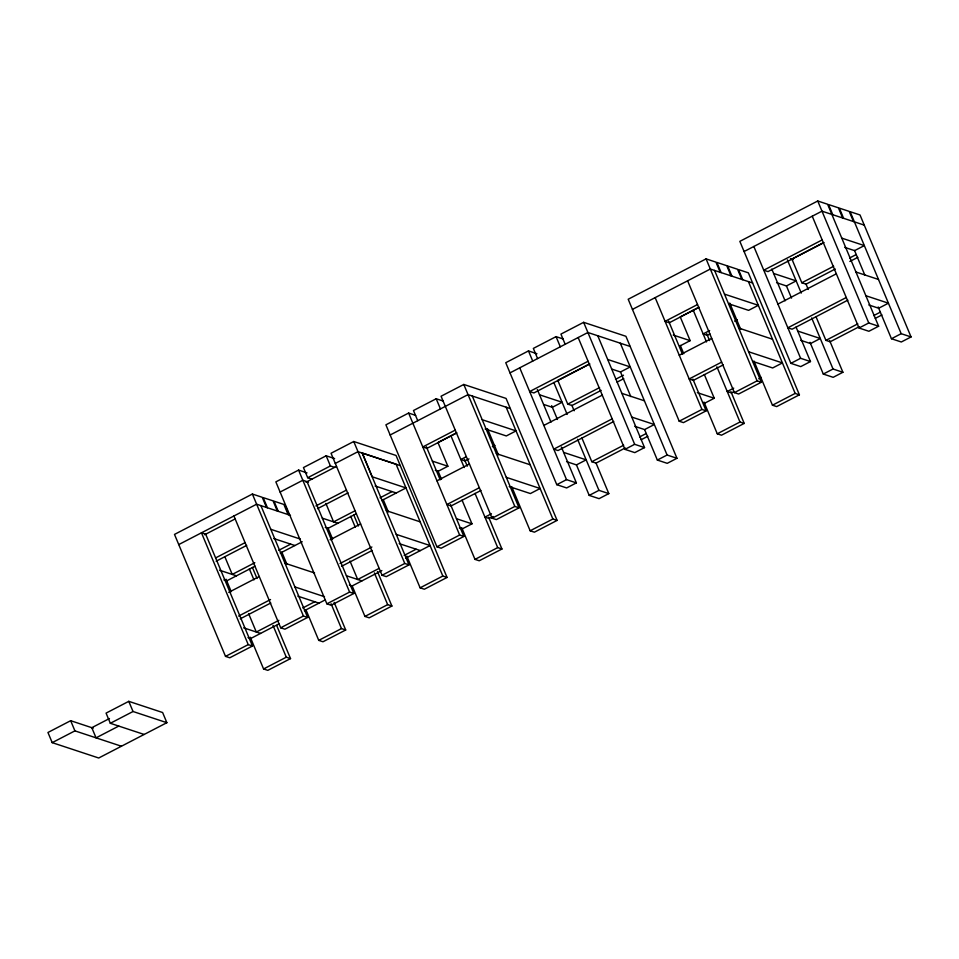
<?xml version="1.0" encoding="UTF-8"?>
<svg xmlns="http://www.w3.org/2000/svg" width="959" height="959" viewBox="0 0 959 959"><rect width="100%" height="100%" fill="white"/><g stroke="black" fill="none" stroke-linecap="round" stroke-linejoin="round"><path stroke-width="1.44" d="M266.506 507.467L262.251 497.301L252.385 494.041L174.502 534.415L225.521 656.388L229.752 657.79L252.469 646.018L205.694 534.199L201.462 532.796L248.237 644.616L252.469 646.018M307.036 472.883L298.573 470.09L275.856 481.874L326.887 603.846L331.119 605.249L353.835 593.477L307.06 481.658M334.619 458.582L326.168 455.789L303.452 467.572L307.695 477.738L311.927 479.128M406.832 556.076L420.114 587.831L424.346 589.222L447.062 577.45L396.043 455.465L353.751 441.5L331.035 453.271L382.054 575.256L386.285 576.647L409.002 564.875L362.226 453.056M415.667 415.379L408.618 413.053L385.902 424.825L436.932 546.81L441.164 548.212L463.88 536.429L450.598 504.686M443.25 401.078L436.201 398.752L413.485 410.524L417.74 420.689M511.686 486.609L530.159 530.783L534.391 532.185L557.107 520.401L506.076 398.429L463.796 384.451L441.068 396.235L492.099 518.208L496.33 519.61L519.047 507.838L472.296 396.007M536.932 353.715L528.469 350.922L505.753 362.706L556.783 484.691L566.649 487.939L576.383 482.892L561.375 447.002M563.113 338.959L556.064 336.633L533.348 348.405L537.591 358.57M644.652 429.704L657.359 460.068L667.224 463.329L676.958 458.282L625.927 336.297L583.647 322.332L560.931 334.104L565.175 344.269M720.197 272.296L715.941 262.131L706.076 258.87L628.193 299.244L679.212 421.217L683.443 422.619L706.16 410.848L692.877 379.093M812.249 216.207L859.024 328.014L868.89 331.275L878.624 326.228L827.605 204.243L817.739 200.994L739.845 241.356L790.875 363.341L800.741 366.602L810.475 361.555L796.042 327.043M178.746 544.58L256.64 504.206L290.493 515.367M280.112 492.039L302.828 480.255L308.474 482.125M307.695 477.738L330.411 465.954L334.643 467.357M335.278 463.437L357.995 451.665L400.287 465.63M390.157 434.99L468.04 394.617L510.332 408.594M510.008 372.871L587.891 332.497L630.183 346.463M632.437 309.409L710.331 269.035L752.623 283.001M744.1 251.522L821.983 211.16L864.275 225.125M204.663 534.726L235.219 518.891M306.005 482.197L336.561 466.362M455.249 430.112L422.799 446.942L427.019 448.332L456.88 432.857M588.083 361.255L529.668 391.536L533.899 392.938L589.653 364.036M697.529 304.53L665.078 321.349L669.31 322.739L699.171 307.264M822.175 239.918L763.76 270.198L767.991 271.601L823.745 242.687M438.311 442.327L456.124 433.096M589.665 363.881L557.802 380.387L567.728 404.111L571.96 405.513L601.161 390.373M680.602 316.746L698.416 307.515M823.757 242.531L791.894 259.05L801.82 282.773L806.051 284.164L835.253 269.023M215.919 557.754L245.132 542.614M315.931 505.92L346.475 490.085M216.159 561.219L246.703 545.383M317.501 508.69L348.045 492.854M254.818 562.717L232.234 574.429L225.077 557.299M278.721 550.322L290.673 544.137M354.854 510.871L333.6 521.876L325.88 503.427M380.088 497.781L392.039 491.595M255.058 566.182L226.732 580.866L223.915 579.931M280.292 553.103L302.205 541.739M356.424 513.64L328.098 528.325L325.281 527.39M381.658 500.562L406.005 487.939L372.176 476.767L362.25 453.044L396.079 464.216L442.83 576.047L447.062 577.45M437.951 442.519L447.877 466.242L438.143 471.289L435.314 470.354M466.05 456.82L460.859 459.505L465.079 460.907L468.975 458.882M567.728 404.111L599.591 387.592M615.522 379.332L623.482 375.209M680.422 345.696L690.156 340.649L680.243 316.926M709.636 330.555L703.139 333.924L707.37 335.314L709.972 333.972M801.82 282.773L833.683 266.254M849.614 257.995L856.255 254.555M492.351 446.774L494.94 445.432M617.093 382.114L623.734 378.673M734.63 321.181L737.231 319.838M849.854 261.459L857.826 257.336M436.968 480.819L469.419 464M543.837 425.424L602.252 395.144M679.26 355.238L711.71 338.407M777.929 304.087L836.344 273.806M228.745 592.35L259.29 576.515M330.1 539.797L360.656 523.974M479.344 487.723L446.894 504.542L451.126 505.932L480.974 490.457M612.178 418.867L553.763 449.148L557.994 450.538L613.76 421.481M721.636 362.13L689.173 378.949L693.405 380.351L723.266 364.876M846.27 297.518L787.854 327.798L792.086 329.201L847.852 300.143M238.659 616.062L270.534 599.543M340.025 563.52L371.9 547.002M240.23 618.843L270.786 603.007M341.596 566.289L372.152 550.466M93.227 728.157L70.666 720.7L47.95 732.484L52.206 742.65L98.717 758.006L166.866 722.69L162.622 712.525L128.782 701.341L106.065 713.124L110.321 723.29L144.15 734.462M566.577 461.639L576.443 464.899L586.189 459.852L563.628 452.396M278.889 620.329L256.317 632.041L248.597 613.592M302.792 607.946L314.744 601.749M378.949 568.471L357.695 579.488L349.987 561.039M404.183 555.393L416.134 549.195M279.129 623.794L250.826 638.466L248.009 637.543M304.363 610.715L325.065 599.986M381.85 570.557L352.193 585.925L349.376 585.002M405.753 558.162L430.076 545.551L396.247 534.379M462.046 500.118L471.972 523.842L462.238 528.889L459.421 527.953M491.44 513.748L484.954 517.117L489.186 518.507L493.07 516.493M581.897 437.999L591.823 461.711L623.686 445.204M639.617 436.944L646.258 433.504M704.517 403.295L714.251 398.249L704.338 374.537M733.731 388.155L727.234 391.524L731.465 392.914L734.067 391.572M815.989 316.65L825.915 340.373L857.778 323.854M873.709 315.595L880.35 312.154M52.206 742.65L74.922 730.866L121.433 746.234M591.823 461.711L596.054 463.113L625.256 447.973M641.187 439.713L647.828 436.273M758.725 378.793L761.326 377.438M859.348 326.635L830.146 341.776L825.915 340.373M875.279 318.376L881.92 314.936M225.521 656.388L248.237 644.616M233.924 515.978L280.687 627.797L303.416 616.026L307.635 617.416L260.884 505.585M326.887 603.846L349.603 592.075L353.835 593.477M382.054 575.256L404.77 563.472L409.002 564.875M436.932 546.81L459.649 535.038L463.88 536.429M492.099 518.208L514.815 506.436L519.047 507.838M556.783 484.691L566.517 479.644L576.383 482.892M578.157 337.544L624.932 449.363L634.666 444.317L644.532 447.577L597.769 335.758M679.212 421.217L701.928 409.445L706.16 410.848M687.615 280.807L734.39 392.627L757.107 380.855L761.338 382.245L714.575 270.414M790.875 363.341L800.609 358.294L810.475 361.555M859.024 328.014L868.758 322.967L878.624 326.228M109.47 718.531L91.8 727.689L96.056 737.855L118.772 726.071M307.635 617.416L284.919 629.188L280.687 627.797M761.338 382.245L738.61 394.017L734.39 392.627M110.321 723.29L133.037 711.506L166.866 722.69M644.532 447.577L634.798 452.624L624.932 449.363M576.503 465.019L589.21 495.395L598.943 490.349L608.809 493.609L596.102 463.233M657.359 460.068L667.092 455.022L676.958 458.282M810.019 342.303L823.301 374.058L833.035 369.011L842.901 372.272L829.619 340.517M878.168 306.976L891.45 338.731L901.184 333.684L911.05 336.945L860.019 214.96L850.154 211.699L901.184 333.684M250.299 637.22L263.581 668.962L286.297 657.191L290.529 658.593L276.672 625.46M306.053 609.996L318.748 640.372L341.476 628.589L345.696 629.991L334.152 602.384M352.241 586.057L364.947 616.421L387.664 604.649L391.895 606.04L377.462 571.528M420.114 587.831L442.83 576.047M461.711 527.63L474.993 559.385L497.709 547.613L501.941 549.004L488.658 517.249M530.159 530.783L552.875 519.011L557.107 520.401M703.99 402.049L717.272 433.792L739.988 422.02L744.22 423.41L730.938 391.668M753.966 361.028L772.451 405.201L795.167 393.418L799.398 394.82L748.368 272.835L738.502 269.575L742.745 279.74M290.529 658.593L267.813 670.365L263.581 668.962M345.696 629.991L322.979 641.763L318.748 640.372M391.895 606.04L369.179 617.824L364.947 616.421M501.941 549.004L479.224 560.775L474.993 559.385M608.809 493.609L599.075 498.656L589.21 495.395M744.22 423.41L721.504 435.194L717.272 433.792M799.398 394.82L776.67 406.592L772.451 405.201M842.901 372.272L833.167 377.319L823.301 374.058M911.05 336.945L901.316 341.991L891.45 338.731M841.774 238.132L864.335 245.588L854.589 250.635L844.723 247.374M855.955 272.02L878.504 279.465M790.492 258.582L793.309 259.517M865.869 295.732L888.43 303.188L878.696 308.235L868.818 304.974M773.625 273.459L796.174 280.903L786.44 285.95L776.574 282.701M724.501 294.137L758.329 305.31L748.595 310.356L728.864 303.835M797.72 331.059L820.281 338.515L810.535 343.562L800.669 340.301M738.658 328.026L772.486 339.21M748.571 351.749L782.412 362.922L772.666 367.968L752.935 361.459M673.242 335.063L690.156 340.649M607.682 359.469L630.243 366.925L620.509 371.972L612.046 369.179M697.337 392.663L714.251 398.249M621.864 393.358L644.412 400.802M631.777 417.081L654.338 424.525L644.604 429.572L634.726 426.311M539.533 394.796L562.094 402.253L552.348 407.299L543.897 404.506M482.221 419.718L516.05 430.903L506.316 435.949L485.17 428.961M496.366 453.619L530.195 464.791M506.292 477.342L540.121 488.515L530.387 493.561L509.241 486.573M432.365 461.111L447.877 466.242M375.125 485.997L396.271 492.986M456.46 518.723L471.972 523.842M386.321 510.656L420.162 521.84M322.32 518.16L337.832 523.278M399.196 543.621L420.366 550.586M270.81 529.308L300.407 539.09M273.759 538.538L294.904 545.527M346.427 575.76L361.927 580.878M284.955 563.209L314.564 572.979M294.881 586.92L324.49 596.702M219.551 570.233L236.465 575.82M297.829 596.162L318.975 603.139M243.646 627.833L260.56 633.419M853.474 221.553L849.218 211.388L839.353 208.127L843.596 218.292M842.661 217.981L838.406 207.815L828.54 204.555L832.796 214.72M854.493 250.383L864.886 275.221M817.739 200.994L868.758 322.967M805.944 283.912L808.257 289.438M787.363 259.829L801.268 293.082M811.662 317.932L833.035 369.011M786.344 285.71L791.535 298.129M771.791 269.071L785.073 300.814M753.834 246.475L800.609 358.294M748.416 281.586L795.167 393.418M741.81 279.429L737.555 269.263L727.689 266.003L731.945 276.168M730.998 275.856L726.754 265.691L716.888 262.43L721.132 272.596M729.715 303.044L740.684 329.273M706.076 258.87L757.107 380.855M706.687 333.684L709.576 340.589M693.225 310.201L706.495 341.955M716.9 366.806L739.988 422.02M680.315 345.444L683.779 353.727M668.627 321.109L682.484 354.243M655.165 297.626L701.928 409.445M620.317 343.202L667.092 455.022M620.401 371.72L630.794 396.57M583.647 322.332L634.666 444.317M556.064 336.633L560.308 346.798M571.852 405.261L574.165 410.776M553.822 382.485L567.177 414.42M577.57 439.27L598.943 490.349M551.665 405.669L557.443 419.467M528.469 350.922L532.724 361.087M537.328 389.534L550.981 422.152M519.742 367.824L566.517 479.644M506.124 407.179L552.875 519.011M487.424 428.637L498.404 454.866M463.796 384.451L514.815 506.436M464.408 459.277L467.285 466.182M436.201 398.752L440.457 408.918M450.934 435.794L464.216 467.536M475.029 493.394L497.709 547.613M438.035 471.037L441.5 479.32M426.347 446.702L440.205 479.836M408.618 413.053L459.649 535.038M383.156 499.471L388.359 511.902M353.751 441.5L404.77 563.472M353.787 514.935L358.402 525.976M326.168 455.789L330.411 465.954M350.706 516.302L355.333 527.342M374.382 572.895L387.664 604.649M327.99 528.073L332.605 539.114M298.573 470.09L349.603 592.075M331.071 603.75L341.476 628.589M284.799 504.746L289.055 514.911M288.12 514.599L283.864 504.434L273.998 501.173L278.254 511.339M277.307 511.027L273.063 500.862L263.186 497.613L267.441 507.779M281.79 552.024L286.993 564.443M252.385 494.041L303.416 616.026M252.421 567.476L257.036 578.517M249.34 568.843L253.967 579.883M273.015 625.436L286.297 657.191M226.048 579.236L231.251 591.655M128.782 701.341L133.037 711.506M70.666 720.7L74.922 730.866"/></g></svg>
